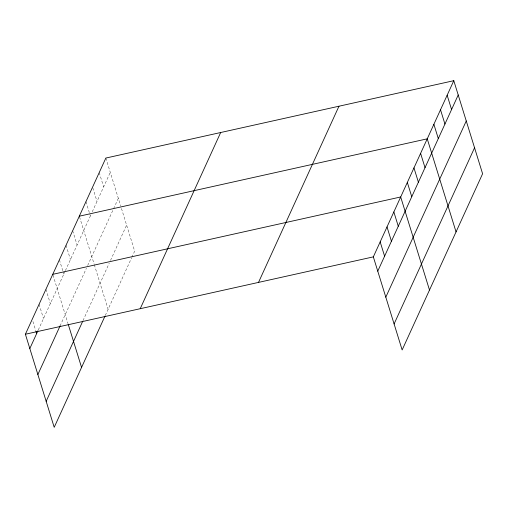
<?xml version="1.0" encoding="UTF-8"?>
<svg xmlns="http://www.w3.org/2000/svg" width="508" height="508" viewBox="0 0 508 508"><rect width="100%" height="100%" fill="white"/><g stroke="black" fill="none" stroke-linecap="round" stroke-linejoin="round"><path stroke-width="0.38" stroke-dasharray="2.54 1.91" d="M38.291 329.99L65.081 271.323M65.399 270.631L91.002 214.566M92.266 211.798L110.28 172.345M60.02 326.034L86.404 268.249M87.668 265.481L113.271 209.417M113.589 208.725L118.326 198.342M83.001 320.65L109.233 263.201M110.503 260.433L126.619 225.133M105.27 315.5L131.508 258.051M131.82 257.359L134.664 251.13L120.86 206.527M105.854 158.052L120.631 205.784M99.219 172.587L103.645 186.881M92.812 187.877L97.003 201.416M85.941 201.657L90.367 215.951M79.54 216.948L94.082 263.925M94.31 264.668L108.115 309.27M72.669 230.727L77.095 245.021M66.027 245.262L70.453 259.556M59.392 259.798L62.884 271.082M63.119 271.837L63.818 274.091M52.991 275.088L67.989 323.552M45.917 289.306L50.343 303.606M39.078 304.286L43.504 318.579M32.937 321.52L35.731 330.549"/><path stroke-width="0.76" d="M104.959 316.192L54.21 427.311L25.4 334.239L105.854 158.052L453.79 80.689L482.6 173.761L402.145 349.949L373.336 256.87L453.79 80.689M29.826 348.532L37.967 330.702M37.871 374.529L60.02 326.034M46.165 401.314L82.683 321.342M140.221 308.705L220.675 132.524M258.515 282.404L338.969 106.216M377.755 271.17L458.216 94.983M385.807 297.167L466.261 120.98M394.094 323.952L474.555 147.764M79.305 216.192L427.241 138.83L456.051 231.902M52.756 274.333L400.685 196.971L429.501 290.043M25.4 334.239L373.336 256.87M447.148 95.225L451.574 109.518M440.512 109.76L444.938 124.054M433.876 124.295L438.302 138.589M420.599 153.365L425.025 167.659M413.963 167.9L418.389 182.194M407.327 182.436L411.753 196.729M393.846 211.944L398.272 226.244M387.013 226.924L391.433 241.217M380.175 241.897L384.594 256.191M68.224 324.301L81.566 367.411M35.966 331.299L36.665 333.553"/></g></svg>
